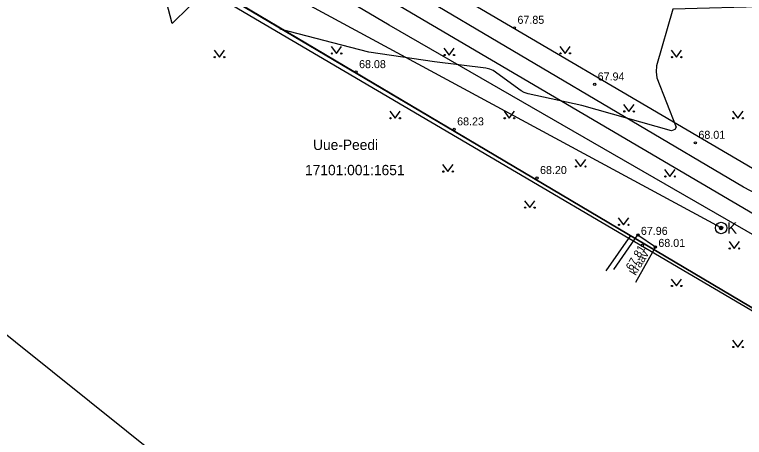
# Model space of a CAD drawing. Extents: x 640277 to 640842, y 6463333 to 6463944.
# Drawn here: x 640379 to 640442.9, y 6463456.2 to 6463493.2 of the extents above; entities that cross this region are included whole.
import ezdxf

# ---------------------------------------------------------------- set-up
doc = ezdxf.new("R2010")
doc.units = 0
for name, color, linetype in [('AED', 7, 'Continuous'), ('HALJASTUS', 7, 'Continuous'), ('HORISONTAAL-EH2000', 7, 'Continuous'), ('KORGUS-EH2000', 7, 'Continuous'), ('MOOTPIIR', 7, 'Continuous'), ('PIIR', 7, 'Continuous'), ('TTRASS', 7, 'Continuous'), ('VEEKOGU', 7, 'Continuous'), ('VKAEV', 7, 'Continuous'), ('VTRASS', 7, 'Continuous')]:
    doc.layers.add(name, color=color, linetype=linetype)

msp = doc.modelspace()

# ---------------------------------------------------------------- linework, layer by layer
at = {"layer": 'AED'}
msp.add_lwpolyline([(640389.333, 6463499.684), (640432.893, 6463473.886), (640430.753, 6463470.802)], dxfattribs=at)
at = {"layer": 'HALJASTUS'}
for p, q in [((640406.7, 6463490.409), (640407.163, 6463489.803)), ((640407.163, 6463489.803), (640407.609, 6463490.409)), ((640416.568, 6463490.276), (640417.032, 6463489.669)), ((640417.032, 6463489.669), (640417.477, 6463490.276)), ((640426.71, 6463490.423), (640427.173, 6463489.816)), ((640427.173, 6463489.816), (640427.619, 6463490.423)), ((640396.461, 6463490.084), (640396.924, 6463489.477)), ((640396.924, 6463489.477), (640397.37, 6463490.084)), ((640436.461, 6463490.084), (640436.924, 6463489.477)), ((640436.924, 6463489.477), (640437.37, 6463490.084)), ((640432.295, 6463485.347), (640432.758, 6463484.74)), ((640432.758, 6463484.74), (640433.204, 6463485.347)), ((640411.832, 6463484.746), (640412.295, 6463484.139)), ((640412.295, 6463484.139), (640412.741, 6463484.746)), ((640421.832, 6463484.746), (640422.295, 6463484.139)), ((640422.295, 6463484.139), (640422.741, 6463484.746)), ((640441.832, 6463484.746), (640442.295, 6463484.139)), ((640442.295, 6463484.139), (640442.741, 6463484.746)), ((640428.069, 6463480.533), (640428.532, 6463479.927)), ((640428.532, 6463479.927), (640428.978, 6463480.533)), ((640416.461, 6463480.084), (640416.924, 6463479.477)), ((640416.924, 6463479.477), (640417.37, 6463480.084)), ((640435.884, 6463479.656), (640436.348, 6463479.05)), ((640436.348, 6463479.05), (640436.793, 6463479.656)), ((640423.617, 6463476.931), (640424.08, 6463476.324)), ((640424.08, 6463476.324), (640424.526, 6463476.931)), ((640431.832, 6463475.429), (640432.295, 6463474.822)), ((640432.295, 6463474.822), (640432.741, 6463475.429)), ((640441.518, 6463473.359), (640441.981, 6463472.752)), ((640441.981, 6463472.752), (640442.427, 6463473.359)), ((640436.461, 6463470.084), (640436.924, 6463469.477)), ((640436.924, 6463469.477), (640437.37, 6463470.084)), ((640441.832, 6463464.746), (640442.295, 6463464.139)), ((640442.295, 6463464.139), (640442.741, 6463464.746))]:
    msp.add_line(p, q, dxfattribs=at)
for centre in [(640396.523, 6463489.477), (640397.352, 6463489.477), (640406.762, 6463489.803), (640407.591, 6463489.803), (640416.631, 6463489.669), (640417.46, 6463489.669), (640426.772, 6463489.816), (640427.601, 6463489.816), (640436.523, 6463489.477), (640437.352, 6463489.477), (640432.357, 6463484.74), (640433.186, 6463484.74), (640411.894, 6463484.139), (640412.723, 6463484.139), (640421.894, 6463484.139), (640422.723, 6463484.139), (640441.894, 6463484.139), (640442.723, 6463484.139), (640428.131, 6463479.927), (640428.96, 6463479.927), (640416.523, 6463479.477), (640417.352, 6463479.477), (640435.947, 6463479.05), (640436.775, 6463479.05), (640423.679, 6463476.324), (640424.508, 6463476.324), (640431.894, 6463474.822), (640432.723, 6463474.822), (640441.58, 6463472.752), (640442.409, 6463472.752), (640436.523, 6463469.477), (640437.352, 6463469.477), (640441.894, 6463464.139), (640442.723, 6463464.139)]:
    msp.add_circle(centre, 0.055, dxfattribs=at)
at = {"layer": 'HORISONTAAL-EH2000'}
msp.add_lwpolyline([(640447.234, 6463495.244), (640445.851, 6463494.183), (640445.514, 6463494.009), (640445.135, 6463493.914), (640436.598, 6463493.68), (640435.175, 6463488.734), (640435.137, 6463488.194), (640435.215, 6463487.688), (640436.884, 6463483.35), (640436.772, 6463483.159), (640436.488, 6463483.034), (640428.64, 6463485.27), (640423.949, 6463486.272), (640423.606, 6463486.381), (640423.335, 6463486.539), (640420.876, 6463488.303), (640420.591, 6463488.43), (640420.23, 6463488.531), (640415.752, 6463489.086), (640409.991, 6463489.908), (640402.244, 6463491.94)], dxfattribs=at)
at = {"layer": 'KORGUS-EH2000'}
for centre in [(640422.748, 6463492.047), (640408.889, 6463488.173), (640429.764, 6463487.095), (640417.47, 6463483.167), (640438.581, 6463481.993), (640424.724, 6463478.913), (640433.546, 6463473.944), (640433.925, 6463473.03), (640435.076, 6463472.893)]:
    msp.add_circle(centre, 0.1, dxfattribs=at)
at = {"layer": 'MOOTPIIR'}
msp.add_lwpolyline([(640380.147, 6463526.254), (640398.637, 6463550.146), (640402.108, 6463548.19), (640483.495, 6463499.96), (640463.699, 6463465.988), (640459.898, 6463457.687), (640395.775, 6463495.376), (640392.782, 6463492.419), (640391.172, 6463498.69), (640399.94, 6463513.49), (640385.545, 6463521.328), (640383.239, 6463523.534)], close=True, dxfattribs=at)
at = {"layer": 'PIIR'}
for points in [[(640374.79, 6463508.32), (640368.8, 6463511.87), (640404.55, 6463546.41), (640482.79, 6463500.12), (640459.08, 6463458.35)], [(640408.23, 6463441.21), (640346.7, 6463490.51), (640368.8, 6463511.87), (640374.79, 6463508.32), (640459.08, 6463458.35), (640429.79, 6463406.7), (640415.72, 6463381.8), (640414.44, 6463391.88), (640410.83, 6463420.46)]]:
    msp.add_lwpolyline(points, close=True, dxfattribs=at)
at = {"layer": 'TTRASS'}
for points in [[(640426.608, 6463522.851), (640430.374, 6463527.592), (640467.559, 6463506.156), (640457.194, 6463483.323), (640450.554, 6463471.706), (640448.374, 6463471.214), (640411.77, 6463492.269), (640401.186, 6463498.543), (640401.89, 6463499.729), (640412.739, 6463493.929), (640447.05, 6463473.798), (640450.207, 6463473.968), (640455.709, 6463483.937), (640465.518, 6463505.61), (640430.339, 6463526.157), (640426.797, 6463522.739)], [(640426.944, 6463522.652), (640430.075, 6463524.748), (640463.517, 6463504.764), (640454.344, 6463484.697), (640449.233, 6463476.512), (640446.087, 6463476.402), (640442.798, 6463478.121), (640413.461, 6463495.452), (640403.088, 6463501.527), (640404.039, 6463502.834), (640414.135, 6463497.05), (640443.577, 6463479.791), (640446.604, 6463478.449), (640448.287, 6463478.714), (640449.643, 6463480.209), (640452.802, 6463485.79), (640461.36, 6463504.274), (640429.384, 6463523.649), (640427.118, 6463522.549)]]:
    msp.add_lwpolyline(points, dxfattribs=at)
at = {"layer": 'VEEKOGU'}
msp.add_lwpolyline([(640431.445, 6463470.929), (640433.546, 6463473.944), (640435.076, 6463472.893), (640433.34, 6463469.795)], dxfattribs=at)
at = {"layer": 'VKAEV'}
for radius in [0.5, 0.15, 0.125, 0.1, 0.075, 0.05, 0.025]:
    msp.add_circle((640440.824, 6463474.548), radius, dxfattribs=at)
at = {"layer": 'VTRASS'}
msp.add_lwpolyline([(640440.824, 6463474.548), (640398.332, 6463497.531), (640397.786, 6463498.503), (640397.917, 6463499.608), (640399.871, 6463501.53), (640402.315, 6463503.324), (640416.903, 6463507.411), (640426.387, 6463512.319)], dxfattribs=at)

# ---------------------------------------------------------------- texts
at = {"layer": 'KORGUS-EH2000'}
for s, p in [(' 67.85', (640422.748, 6463492.397)), (' 68.08', (640408.889, 6463488.523)), (' 67.94', (640429.764, 6463487.445)), (' 68.23', (640417.47, 6463483.517)), (' 68.01', (640438.581, 6463482.343)), (' 68.20', (640424.724, 6463479.263)), (' 67.96', (640433.546, 6463473.944)), (' 68.01', (640435.076, 6463472.893))]:
    msp.add_text(s, height=0.7, dxfattribs=at).set_placement(p)
msp.add_text('67.81 ', height=0.7, rotation=58.94932, dxfattribs=at).set_placement((640433.027, 6463470.775))
at = {"layer": 'PIIR'}
for s, p in [('Uue-Peedi', (640405.126, 6463481.369)), ('17101:001:1651', (640404.424, 6463479.163))]:
    msp.add_text(s, height=0.9, dxfattribs=at).set_placement(p)
at = {"layer": 'VEEKOGU'}
msp.add_text('kraav ', height=0.7, rotation=58.77779, dxfattribs=at).set_placement((640433.354, 6463470.342))
at = {"layer": 'VKAEV'}
msp.add_text('K', height=1, dxfattribs=at).set_placement((640441.34, 6463474.042))

doc.saveas('drawing.dxf')
